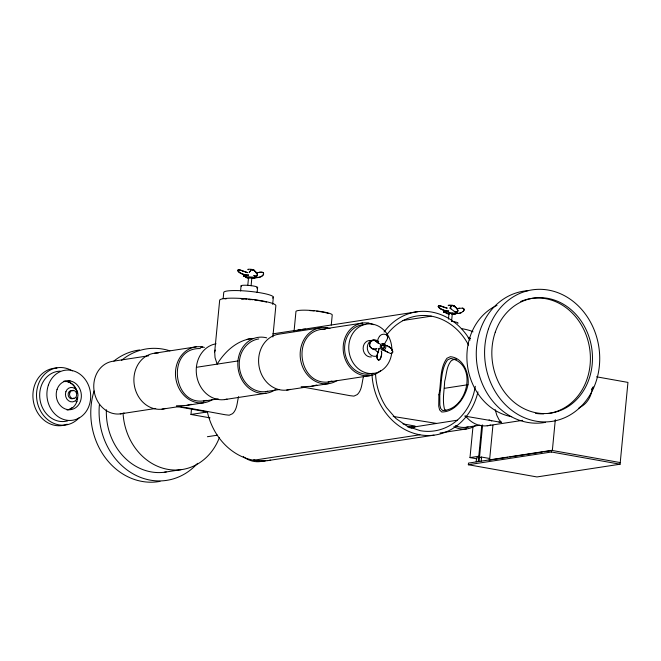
<?xml version="1.0" encoding="UTF-8"?>
<svg xmlns="http://www.w3.org/2000/svg" width="661" height="661" viewBox="0 0 661 661"><rect width="100%" height="100%" fill="white"/><g stroke="black" fill="none" stroke-linecap="round" stroke-linejoin="round"><path stroke-width="0.99" d="M378.695 359.939A5.205 2.355 -88.7 0 0 379.323 359.749A5.214 2.363 -88.7 0 0 379.753 359.394A6.288 2.851 -88.7 0 0 380.496 358.138A13.674 6.189 -88.7 0 0 380.695 357.609A13.385 6.065 -88.7 0 0 381.166 356.097L381.223 355.907A4.404 2 -88.7 0 0 381.496 354.015L381.521 353.437A3.578 1.619 -88.7 0 0 381.43 351.751L381.281 351.008L381.587 351.751A3.578 1.619 -88.7 0 1 381.678 353.437L381.653 354.015A4.404 2 -88.7 0 1 381.38 355.907L381.331 356.105A13.385 6.065 -88.7 0 1 380.876 357.56A13.674 6.189 -88.7 0 1 380.653 358.138A6.288 2.851 -88.7 0 1 379.918 359.402A5.214 2.363 -88.7 0 1 379.488 359.758A5.205 2.355 -88.7 0 1 378.86 359.939L378.695 359.939A5.594 2.528 -88.7 0 1 377.662 359.435A3.602 1.636 -88.7 0 1 377.043 358.064A3.123 1.413 -88.7 0 1 376.919 355.957A10.138 4.594 -88.7 0 1 377.58 353.313A14.873 6.734 -88.7 0 0 377.993 352.173L378.067 351.933A14.873 6.734 -88.7 0 0 378.48 350.446L378.993 348.372M445.869 410.531L444.523 409.225C442.168 400.095 444.283 390.651 444.671 381.347C446.654 374.399 446.349 366.252 451.405 360.6L454.611 359.13L456.454 359.336M210.016 417.859L190.963 414.464L191.55 408.391M253.37 338.399C237.82 339.564 224.963 351.28 217.163 364.128L215.032 357.634L214.693 351.883L219.659 300.342A28.233 4.024 5.5 0 1 247.85 298.962A28.233 4.024 5.5 0 1 275.868 305.663L272.853 336.994M223.162 298.607L223.749 292.468A24.911 3.553 5.5 0 1 251.866 291.6A24.911 3.553 5.5 0 1 272.481 298.012M240.579 290.972L241.075 285.858M247.784 285.461L248.569 277.281M251.089 285.775L251.874 277.595M257.112 292.534L257.608 287.419M272.663 304.333L273.348 297.169M294.062 331.169L295.938 311.736A18.268 2.603 5.5 0 1 322.238 311.728L326.17 312.479A18.268 2.603 5.5 0 1 332.243 314.851L331.26 325.08M448.455 319.106L449.042 312.967M451.562 321.461L452.347 313.281M596.544 376.811L627.95 382.405L620.076 464.212L536.939 476.945L468.343 464.733L468.5 463.097L551.629 450.364L620.233 462.576M476.928 458.841L469.996 457.602L472.995 426.444M476.184 461.915L476.581 457.825L478.663 457.511M478.267 461.601L481.762 425.279M479.101 461.469L482.621 424.916M481.175 461.155L481.572 457.065L489.644 458.503M488.867 459.973L489.578 460.106L492.949 425.155M468.343 464.733L551.472 452L551.629 450.364M555.314 419.661L552.348 450.496L544.251 451.736M238.621 396.608C236.969 402.409 237.332 409.151 232.631 413.646L229.227 415.215L225.31 414.769L176.429 405.813L186.468 405.424L203.596 402.805M363.509 376.506C361.774 382.636 362.211 389.767 357.328 394.551L353.924 396.121L350.016 395.675L301.135 386.726L311.166 386.338L328.294 383.711M67.092 410.076A14.534 12.534 81.3 0 0 76.907 401.533L77.692 397.897L76.709 398.046M378.86 359.939A5.594 2.528 -88.7 0 1 377.819 359.444A3.602 1.636 -88.7 0 1 377.208 358.064L377.167 357.907A3.123 1.413 -88.7 0 1 377.076 355.965A10.138 4.594 -88.7 0 1 377.737 353.313A14.873 6.734 -88.7 0 0 378.15 352.173L378.224 351.941A14.873 6.734 -88.7 0 0 378.637 350.454L379.15 348.38M214.693 351.883L215.288 350.033M248.321 275.075L247.916 275.199A3.578 1.272 22.3 0 1 247.487 275.257A3.602 1.281 22.3 0 1 246.727 275.216L246.256 275.158A4.404 1.562 22.3 0 1 244.504 274.769L244.297 274.695A13.385 4.751 22.3 0 1 242.678 274.125L242.612 274.1A13.674 4.858 22.3 0 1 241.984 273.861A6.288 2.231 22.3 0 1 240.191 272.985A5.214 1.851 22.3 0 1 239.439 272.497A5.205 1.851 22.3 0 1 238.588 271.795A5.594 1.983 22.3 0 1 237.811 270.68L237.877 270.523A3.602 1.281 22.3 0 1 238.241 269.919L238.324 269.886A3.123 1.107 22.3 0 1 239.712 269.886A10.138 3.602 22.3 0 1 242.471 270.746A14.873 5.28 22.3 0 0 243.81 271.25L244.074 271.349A14.873 5.28 22.3 0 0 245.677 271.878L246.735 272.373M237.811 270.68A3.602 1.281 22.3 0 1 238.175 270.076L238.241 269.919M238.588 271.795L238.654 271.638A5.594 1.983 22.3 0 1 237.877 270.523M239.712 269.886L239.646 270.043A10.138 3.602 22.3 0 1 241.901 270.713M239.439 272.497L239.497 272.34A5.205 1.851 22.3 0 1 238.654 271.638M240.191 272.985L240.257 272.828A5.214 1.851 22.3 0 1 239.505 272.34M242.157 270.803A10.138 3.602 22.3 0 1 242.413 270.894L242.471 270.746M241.984 273.861L242.05 273.704A6.288 2.231 22.3 0 1 240.257 272.828M244.297 274.695L244.562 274.612A4.404 1.562 22.3 0 0 246.322 275.001L246.727 275.216M242.413 270.894A14.873 5.28 22.3 0 0 243.744 271.407L244.008 271.497A14.873 5.28 22.3 0 0 245.611 272.035L245.677 271.878M247.916 275.199L248.387 274.918M438.276 306.597L438.342 306.44A3.602 1.281 22.3 0 1 438.706 305.836L438.648 305.985A3.602 1.281 22.3 0 0 438.276 306.597A5.594 1.983 22.3 0 0 439.061 307.712A5.205 1.851 22.3 0 0 439.904 308.406A5.214 1.851 22.3 0 0 440.656 308.894A6.288 2.231 22.3 0 0 442.449 309.769A13.674 4.858 22.3 0 0 443.077 310.017L443.143 310.042A13.385 4.751 22.3 0 0 444.762 310.612L444.969 310.678A4.404 1.562 22.3 0 0 446.72 311.075L447.191 311.124A3.578 1.272 22.3 0 0 448.381 311.116L448.786 310.992M439.061 307.712L439.119 307.555A5.594 1.983 22.3 0 1 438.342 306.44M438.648 305.985A3.123 1.107 22.3 0 1 440.11 305.952L440.176 305.795A10.138 3.602 22.3 0 1 442.944 306.654A14.873 5.28 22.3 0 0 444.275 307.167L444.539 307.258A14.873 5.28 22.3 0 0 446.142 307.786L447.257 308.133L446.084 307.943A14.873 5.28 22.3 0 1 445.811 307.861M439.904 308.406L439.97 308.249A5.205 1.851 22.3 0 1 439.119 307.555M440.656 308.894L440.722 308.745A5.214 1.851 22.3 0 1 439.97 308.257M441.862 306.456A10.138 3.602 22.3 0 1 442.878 306.811L442.944 306.654M442.449 309.769L442.515 309.612A6.288 2.231 22.3 0 1 440.722 308.745M444.762 310.612L445.027 310.521A4.404 1.562 22.3 0 0 446.786 310.918L447.249 310.967A3.578 1.272 22.3 0 0 448.447 310.959L448.381 311.116M384.396 344.637L384.842 343.505A14.873 14.682 -20.4 0 1 385.586 341.968L385.727 341.72A14.873 14.682 -20.4 0 1 386.495 340.531A10.138 10.006 -20.4 0 0 387.643 337.804A3.123 3.082 -20.4 0 0 387.222 335.928L387.123 335.763A3.602 3.561 -20.4 0 0 385.611 334.524A5.594 5.519 -20.4 0 0 383.281 334.251A5.205 5.139 -20.4 0 0 381.918 334.549A5.214 5.148 -20.4 0 0 381.017 334.978A6.288 6.205 -20.4 0 0 379.538 336.35L379.53 336.325A13.674 13.501 -20.4 0 0 379.15 336.879L379.125 336.961A13.385 13.212 -20.4 0 0 378.299 338.473L378.199 338.672A4.404 4.354 -20.4 0 0 377.811 340.555L377.836 341.15A3.602 3.553 -20.4 0 0 377.952 342.109A3.578 3.536 -20.4 0 0 378.216 342.762L378.629 343.497M385.016 345.339L385.495 345.364A4.404 2.826 37.8 0 1 387.214 345.819L387.412 345.91A13.385 8.585 37.8 0 1 388.916 346.686A13.674 8.775 37.8 0 1 389.544 347.066A6.288 4.032 37.8 0 1 391.114 348.347A5.214 3.346 37.8 0 1 392.337 350.198A5.594 3.586 37.8 0 1 392.717 352.032L392.634 352.139A5.594 3.586 37.8 0 0 392.254 350.305A5.205 3.338 37.8 0 0 391.634 349.206L391.717 349.091M250.37 270.969A14.873 5.742 36.8 0 0 250.569 270.432L250.668 270.299A10.138 3.916 36.8 0 1 251.502 269.498A3.123 1.206 36.8 0 1 252.833 269.754L252.989 269.82A3.602 1.396 36.8 0 1 254.625 270.82A5.594 2.157 36.8 0 1 256.253 272.398A5.205 2.008 36.8 0 1 256.931 273.324A5.214 2.016 36.8 0 1 257.253 273.935A6.288 2.429 36.8 0 1 257.393 274.951A13.674 5.28 36.8 0 1 257.311 275.216A13.385 5.172 36.8 0 1 256.955 275.819L256.856 275.951A13.385 5.172 36.8 0 0 257.203 275.373L257.212 275.348A13.674 5.28 36.8 0 0 257.294 275.083L257.393 274.951M250.007 271.456L249.247 272.216L250.007 271.456A14.873 5.742 36.8 0 0 250.42 270.936M250.569 270.432A10.138 3.916 36.8 0 1 251.403 269.63L251.502 269.498M251.403 269.63A3.123 1.206 36.8 0 1 252.89 269.952L252.989 269.82M257.294 275.083A6.288 2.429 36.8 0 0 257.154 274.067A5.214 2.016 36.8 0 0 256.832 273.456A5.205 2.008 36.8 0 0 256.154 272.53A5.594 2.157 36.8 0 0 254.526 270.952L254.625 270.82M254.551 275.926L253.799 275.786L254.551 275.926A3.602 1.388 36.8 0 0 255.724 276.166L256.055 276.166A4.404 1.702 36.8 0 0 256.906 275.885M254.444 276.05A3.602 1.388 36.8 0 0 255.625 276.298L255.724 276.166M255.625 276.298L256.055 276.166M450.843 306.886A14.873 5.742 36.8 0 0 451.033 306.349L451.133 306.217A10.138 3.916 36.8 0 1 451.975 305.407A3.123 1.206 36.8 0 1 453.297 305.663L453.454 305.737A3.602 1.396 36.8 0 1 455.099 306.737A5.594 2.157 36.8 0 1 456.726 308.315A5.205 2.008 36.8 0 1 457.395 309.232A5.214 2.016 36.8 0 1 457.718 309.852A6.288 2.429 36.8 0 1 457.858 310.868A13.674 5.28 36.8 0 1 457.776 311.124L457.767 311.149A13.385 5.172 36.8 0 1 457.42 311.728L457.321 311.868A13.385 5.172 36.8 0 0 457.668 311.281L457.676 311.257A13.674 5.28 36.8 0 0 457.759 311L457.858 310.868M450.885 306.853A14.873 5.742 36.8 0 1 450.472 307.373L450.372 307.505A14.873 5.742 36.8 0 0 450.785 306.985L450.942 306.754A14.873 5.742 36.8 0 0 451.133 306.217M451.033 306.349A10.138 3.916 36.8 0 1 451.876 305.539L451.975 305.407M450.472 307.373L449.711 308.125L451.058 308.778M450.967 305.696L449.777 305.522L451.851 305.489A3.123 1.206 36.8 0 1 453.355 305.869L453.454 305.737M457.759 311A6.288 2.429 36.8 0 0 457.619 309.984A5.214 2.016 36.8 0 0 457.296 309.365A5.205 2.008 36.8 0 0 456.627 308.447A5.594 2.157 36.8 0 0 454.999 306.869L455.099 306.737M450.959 308.91L455.016 311.835A3.602 1.388 36.8 0 0 456.189 312.075L456.52 312.083A4.404 1.702 36.8 0 0 457.371 311.802M454.264 311.703L455.016 311.835M454.917 311.967A3.578 1.38 36.8 0 0 455.446 312.132A3.602 1.388 36.8 0 0 456.09 312.207L456.189 312.075M456.09 312.207L456.52 312.083M384.933 345.447L385.495 345.364M383.76 350.363L384.9 350.71A14.873 9.543 37.8 0 1 386.404 351.412L386.652 351.545A14.873 9.543 37.8 0 1 387.867 352.255A10.138 6.503 37.8 0 0 390.486 353.379L390.403 353.486A3.123 2 37.8 0 0 391.99 353.23L392.072 353.123A3.602 2.313 37.8 0 0 392.717 352.032M387.412 345.91L387.131 345.934A4.404 2.826 37.8 0 0 385.413 345.48M382.769 349.95L384.9 350.71M388.891 346.835L388.833 346.802A13.674 8.775 37.8 0 1 389.461 347.174L389.544 347.066M387.867 352.255L387.784 352.363A14.873 9.543 37.8 0 0 386.561 351.652L386.313 351.528A14.873 9.543 37.8 0 0 384.818 350.817M391.634 349.206A5.214 3.346 37.8 0 0 391.031 348.454L391.114 348.347M591.859 389.18A3.123 2 37.8 0 0 592.496 388.916A3.602 2.313 37.8 0 0 593.14 387.825L593.223 387.718A5.594 3.586 37.8 0 0 593.173 386.974M592.496 388.916L592.578 388.808A3.602 2.313 37.8 0 0 593.223 387.718M457.42 311.736L457.272 311.934A4.404 1.702 36.8 0 1 456.421 312.215M294.104 330.74L417.636 311.686M370.639 347.397A6.288 5.024 -37.4 0 1 369.813 346A5.214 4.164 -37.4 0 1 369.681 345.182A5.205 4.156 -37.4 0 1 369.788 343.968A5.594 4.462 -37.4 0 1 370.714 341.935A3.602 2.875 -37.4 0 1 372.25 340.704L372.424 340.622A3.123 2.495 -37.4 0 1 374.233 340.39A10.138 8.097 -37.4 0 1 376.365 341.588A14.873 11.873 -37.4 0 0 377.224 342.348L377.406 342.489A14.873 11.873 -37.4 0 0 378.588 343.249L378.522 343.166A14.873 11.873 -37.4 0 1 377.34 342.406L377.158 342.266A14.873 11.873 -37.4 0 1 376.299 341.497A10.138 8.097 -37.4 0 0 374.167 340.308A3.123 2.495 -37.4 0 0 372.184 340.613A3.602 2.875 -37.4 0 0 370.647 341.853A5.594 4.462 -37.4 0 0 369.722 343.877A5.205 4.156 -37.4 0 0 369.615 345.092A5.214 4.164 -37.4 0 0 369.747 345.918A6.288 5.024 -37.4 0 0 370.573 347.314L370.639 347.397A13.674 10.915 -37.4 0 0 371.036 347.769A13.385 10.692 -37.4 0 0 372.135 348.545L372.35 348.735A4.404 3.52 -37.4 0 0 373.969 349.206L374.481 349.231L373.903 349.115A4.404 3.52 -37.4 0 1 372.292 348.653M376.002 348.917L376.82 348.702L376.002 348.917A3.578 2.859 -37.4 0 1 374.423 349.14M258.757 338.928C250.304 340.159 243.62 346.686 240.811 354.56A26.572 22.912 81.3 0 0 244.934 381.818A26.572 22.912 81.3 0 0 267.688 391.262M362.674 323.022L321.114 329.385C291.41 334.053 298.334 385.008 328.079 382.066L369.648 375.704M200.415 348.587C165.316 347.314 172.686 408.754 206.257 400.343M328.079 382.066L331.921 380.976M246.917 339.448L250.982 338.506M252.395 270.019L250.957 269.531M251.618 277.901L248.553 277.488L254.386 278.388M451.827 313.835C453.487 313.397 447.671 312.917 449.629 313.636M186.468 405.424L191.236 404.301M311.166 386.338L316.892 384.983M246.256 275.984A3.578 0.529 -23.5 0 1 245.033 276.331L244.686 276.405A4.404 0.653 -23.5 0 1 243.859 276.48L243.744 276.298A4.404 0.653 -23.5 0 0 244.62 276.248L244.958 276.174A3.578 0.529 -23.5 0 0 246.189 275.819M446.489 311.975A3.578 0.529 -23.5 0 1 445.497 312.248L445.15 312.322A4.404 0.653 -23.5 0 1 444.324 312.389L444.209 312.207A4.404 0.653 -23.5 0 0 445.084 312.157L445.423 312.083A3.578 0.529 -23.5 0 0 446.539 311.777M297.937 330.07L300.598 329.616M410.357 427.551L457.272 420.214M247.759 278.017L249.288 277.785M251.023 277.521L252.634 277.273M272.803 333.855L294.244 330.574M154.624 353.197L196.193 346.827M320.891 327.74L279.322 334.102A28.233 24.35 81.3 0 0 259.211 367.194A28.233 24.35 81.3 0 0 290.286 389.312M200.589 347.306L202.572 347M325.295 328.211L327.269 327.906M148.758 355.767L113.279 361.203A26.572 22.912 81.3 0 0 94.407 392.675A26.572 22.912 81.3 0 0 124.144 412.993M366.657 323.493L368.681 323.179M402.4 320.577L431.311 316.156M451.488 313.43L453.099 313.182M65.571 381.637L70.173 380.934M196.383 367.309L237.952 360.947M76.701 398.112L77.676 397.963M75.932 401.681L76.907 401.533M120.244 413.885L155.723 408.457M203.373 401.161L218.221 398.889M265.73 391.609L279.586 389.494M162.028 409.167L179.156 406.548M224.376 399.624L265.945 393.262M286.725 390.081L303.853 387.453M190.963 414.464L207.67 411.91M444.341 388.329L467.988 384.71M207.405 436.723L217.502 435.178M407.911 427.13L415.001 426.039L403.02 423.908M409.87 427.865L414.901 427.097L411.142 428.031M164.275 472.251L180.899 469.707M466.203 427.303L480.06 425.18M253.626 460.238L419.892 434.781M440.061 432.988L466.418 428.948M487.198 425.767L522.686 420.338M267.697 460.618L433.963 435.161M469.996 457.602L478.969 456.23M481.572 457.065L479.489 457.379L481.505 457.743M489.578 460.106L507.805 457.313M509.829 457.007L525.016 454.677M527.04 454.371L542.227 452.041M458.569 313.306L458.503 313.314A13.385 7.94 -14.1 0 1 456.809 313.488L456.594 313.504M458.536 313.454L458.602 313.446A13.674 8.114 -14.1 0 0 459.263 313.347A6.288 3.735 -14.1 0 0 461.196 312.76L461.163 312.62A5.214 3.09 -14.1 0 0 461.998 312.174A5.205 3.09 -14.1 0 0 462.989 311.438A5.594 3.322 -14.1 0 0 464.014 309.984A3.602 2.14 -14.1 0 0 463.815 308.836L463.749 308.745A3.123 1.851 -14.1 0 0 462.427 308.092L462.46 308.233A3.123 1.851 -14.1 0 1 463.848 308.976A3.602 2.14 -14.1 0 1 464.047 310.125A5.594 3.322 -14.1 0 1 463.022 311.579L462.989 311.438M263.351 272.919L263.384 273.059A3.123 1.851 -14.1 0 0 261.996 272.315A10.138 6.015 -14.1 0 0 259.137 272.415L259.104 272.274A10.138 6.015 -14.1 0 1 261.954 272.175A3.123 1.851 -14.1 0 1 263.276 272.819L263.351 272.919A3.602 2.14 -14.1 0 1 263.549 274.075A5.594 3.322 -14.1 0 1 262.524 275.521A5.205 3.09 -14.1 0 1 261.541 276.265A5.214 3.09 -14.1 0 1 260.69 276.711A6.288 3.735 -14.1 0 1 258.757 277.29A13.674 8.114 -14.1 0 1 258.096 277.397L258.03 277.405A13.385 7.94 -14.1 0 1 256.344 277.57L256.129 277.587A4.404 2.611 -14.1 0 1 254.906 277.529M263.549 274.075L263.582 274.216A5.594 3.322 -14.1 0 1 262.557 275.662A5.205 3.09 -14.1 0 1 261.574 276.405A5.214 3.09 -14.1 0 1 260.731 276.843A6.288 3.735 -14.1 0 1 258.798 277.43A13.674 8.114 -14.1 0 1 258.137 277.537L258.071 277.546A13.385 7.94 -14.1 0 1 256.377 277.711L256.162 277.727A4.404 2.611 -14.1 0 1 254.749 277.637M302.631 329.294L305.564 329.128M63.382 381.38C70.587 380.653 76.279 386.578 77.403 393.229M321.114 329.385L325.113 329.492M382.826 343.555L384.256 343.96A3.239 2.793 81.3 0 1 385.751 347.57A3.239 2.793 81.3 0 1 383.173 350.016L382.446 349.917A3.239 2.793 81.3 0 1 380.207 346.843L380.496 345.216A3.239 2.793 81.3 0 1 382.826 343.555L384.256 343.96M498.931 422.123L501.608 422.412L499.063 419.785L496.882 415.447L495.205 409.68M464.658 416.083L501.608 422.412M451.851 305.489L452.851 305.696M393.196 416.471L436.483 423.395M452.083 313.81L454.851 314.305M551.472 452L620.076 464.212M176.47 406.457L204.72 411.489A14.121 6.858 -79.9 0 0 206.505 411.687M245.611 272.035L247.776 272.696M489.049 419.917L491.751 420.908M378.522 343.166L380.191 344.092M372.135 348.554L372.201 348.636A13.385 10.692 -37.4 0 1 371.069 347.802L370.97 347.678A13.674 10.915 -37.4 0 1 370.573 347.314M445.952 310.356A5.594 0.826 -23.5 0 0 445.382 310.678L445.456 310.844M445.382 310.678A5.205 0.768 -23.5 0 0 444.572 311.199L444.646 311.356A5.214 0.768 -23.5 0 0 444.233 311.678A6.288 0.934 -23.5 0 0 443.952 312.116A13.674 2.024 -23.5 0 0 444.002 312.207A13.385 1.983 -23.5 0 0 444.283 312.372M444.572 311.199A5.214 0.768 -23.5 0 0 444.167 311.513L444.233 311.678M444.167 311.513A6.288 0.934 -23.5 0 0 443.886 311.951L443.952 312.116M245.198 274.604A5.594 0.826 -23.5 0 0 244.917 274.769L244.991 274.926M244.107 275.282A5.214 0.768 -23.5 0 0 243.694 275.604L243.769 275.761A6.288 0.934 -23.5 0 0 243.488 276.207A13.674 2.024 -23.5 0 0 243.537 276.29A13.385 1.983 -23.5 0 0 243.818 276.463M243.694 275.604A6.288 0.934 -23.5 0 0 243.422 276.042L243.488 276.207M387.123 335.763L387.131 335.788A3.123 3.082 -20.4 0 1 387.652 337.829L387.652 337.829M462.46 308.233A10.138 6.015 -14.1 0 0 459.602 308.332L459.569 308.191A14.873 8.824 -14.1 0 1 458.164 308.39L457.883 308.423A14.873 8.824 -14.1 0 1 456.495 308.522M459.263 313.347L459.23 313.207A6.288 3.735 -14.1 0 0 461.163 312.62M456.809 313.488L456.627 313.645A4.404 2.611 -14.1 0 1 455.032 313.504M477.944 391.874A62.283 53.706 81.3 0 1 420.33 434.864A62.283 53.706 81.3 0 1 371.961 374.019M384.058 332.012A62.283 53.706 81.3 0 1 469.979 340.126M475.317 386.288A58.127 50.129 81.3 0 1 420.28 430.691L407.523 426.436L396.013 418.57L386.528 407.622A58.127 50.129 81.3 0 1 375.531 373.597M386.966 334.615A58.127 50.129 81.3 0 1 468.608 345.182M270.655 460.155A62.283 53.706 81.3 0 1 207.29 411.555M468.162 426.956A26.572 22.912 81.3 0 1 455.297 425.643M581.019 406.441A26.572 22.912 81.3 0 1 578.557 408.3M475.771 425.403A28.233 24.35 81.3 0 1 453.843 426.709M468.178 337.721A28.233 4.024 5.5 0 1 470.136 338.225M468.847 338.25A26.572 3.792 5.5 0 1 470.475 338.729M490.759 425.006A28.233 24.35 81.3 0 1 465.617 416.042M380.546 370.755A26.572 22.912 81.3 0 1 343.505 352.776A26.572 22.912 81.3 0 1 373.581 324.683M373.085 373.217A24.911 21.483 81.3 0 1 344.918 352.569A24.911 21.483 81.3 0 1 365.707 324.526M336.862 380.678A28.233 24.35 81.3 0 1 300.433 358.749A28.233 24.35 81.3 0 1 329.971 328.567M275.298 389.717A28.233 24.35 81.3 0 1 238.241 369.342A28.233 24.35 81.3 0 1 266.722 337.854M227.054 399.112A28.233 24.35 81.3 0 1 196.862 376.737A28.233 24.35 81.3 0 1 216.081 343.778M224.897 298.929A26.572 3.792 5.5 0 1 226.409 298.739M241.001 298.681A26.572 3.792 5.5 0 1 246.867 299.111M248.833 299.301A26.572 3.792 5.5 0 1 252.775 299.739M254.692 299.978A26.572 3.792 5.5 0 1 266.532 302.085M165.589 408.407A28.233 24.35 81.3 0 1 134.166 384.206A28.233 24.35 81.3 0 1 158.268 353.057M212.164 399.773A28.233 24.35 81.3 0 1 175.809 378.365A28.233 24.35 81.3 0 1 204.373 347.397M241.422 298.954A24.911 3.553 5.5 0 1 243.223 299.061M248.767 299.532A24.911 3.553 5.5 0 1 250.618 299.722M250.668 270.299A14.873 5.742 36.8 0 1 250.469 270.836L250.321 271.068A14.873 5.742 36.8 0 1 249.908 271.588M243.769 275.761A5.214 0.768 -23.5 0 1 244.173 275.447L244.107 275.282A5.205 0.768 -23.5 0 1 244.917 274.769M243.744 276.298A13.385 1.983 -23.5 0 1 243.471 276.141A13.674 2.024 -23.5 0 1 243.422 276.042M248.924 278.198A4.867 0.694 5.5 0 1 246.239 276.868A4.867 0.694 5.5 0 1 254.171 277.62A4.867 0.694 5.5 0 1 251.436 278.438M253.427 270.299A3.239 0.463 5.5 0 0 253.031 269.605L252.32 269.473A3.239 0.463 5.5 0 0 248.486 269.234L247.784 269.391A3.239 0.463 5.5 0 0 248.313 269.787M238.175 270.076A3.123 1.107 22.3 0 1 239.48 270.01M247.982 275.042A3.578 1.272 22.3 0 1 246.793 275.059M259.137 272.415A14.873 8.824 -14.1 0 1 257.732 272.621L257.451 272.654A14.873 8.824 -14.1 0 1 255.79 272.762M244.355 274.538A13.385 4.751 22.3 0 1 242.736 273.968L242.678 273.951A13.674 4.858 22.3 0 1 242.05 273.704M256.807 276.017A4.404 1.702 36.8 0 1 255.956 276.298M252.89 269.952A3.602 1.396 36.8 0 1 254.526 270.952M444.209 312.207A13.385 1.983 -23.5 0 1 443.936 312.05A13.674 2.024 -23.5 0 1 443.886 311.951M449.397 314.107A4.867 0.694 5.5 0 1 446.704 312.785A4.867 0.694 5.5 0 1 454.644 313.537A4.867 0.694 5.5 0 1 451.901 314.347M453.892 306.208A3.239 0.463 5.5 0 0 453.496 305.522L452.785 305.39A3.239 0.463 5.5 0 0 448.951 305.151L448.249 305.299A3.239 0.463 5.5 0 0 448.778 305.696M438.797 305.803A3.123 1.107 22.3 0 1 440.176 305.795M459.602 308.332A14.873 8.824 -14.1 0 1 458.197 308.53L457.924 308.563A14.873 8.824 -14.1 0 1 456.528 308.662M445.283 307.687A14.873 5.28 22.3 0 1 444.481 307.415L444.209 307.315A14.873 5.28 22.3 0 1 443.944 307.216M443.407 307.018A14.873 5.28 22.3 0 1 442.878 306.811M444.82 310.455A13.385 4.751 22.3 0 1 443.2 309.885A13.674 4.858 22.3 0 1 442.515 309.612M453.355 305.869A3.602 1.396 36.8 0 1 454.999 306.869M444.646 311.356A5.205 0.768 -23.5 0 1 445.2 310.992M440.11 305.952A10.138 3.602 22.3 0 1 441.614 306.374M593.082 387.082A5.594 3.586 37.8 0 1 593.14 387.825M592.471 388.883A3.123 2 37.8 0 1 591.942 389.073M378.538 352.189A4.867 4.197 81.3 0 1 375.142 349.148M389.461 347.174A6.288 4.032 37.8 0 1 391.031 348.454M378.224 342.795A3.578 3.536 -20.4 0 1 377.968 342.142M264.896 460.486A28.927 24.944 81.3 0 1 243.281 456.644M265.796 460.7A28.927 24.944 81.3 0 1 253.75 459.858M67.158 424.18A28.927 24.944 81.3 0 1 33.438 401.615A28.927 24.944 81.3 0 1 56.945 368.07M67.67 420.859A25.283 21.805 81.3 0 1 39.999 399.616A25.283 21.805 81.3 0 1 60.143 371.151M79.312 417.595A28.927 24.944 81.3 0 1 45.989 418.132A28.927 24.944 81.3 0 1 40.321 380.001A28.927 24.944 81.3 0 1 72.363 370.92M64.092 381.199A14.534 12.534 81.3 0 1 77.469 393.188M73.974 398.013A4.156 3.578 81.3 0 1 68.174 395.113A4.156 3.578 81.3 0 1 73.032 390.882M72.074 407.523A14.534 12.534 81.3 0 1 69.265 409.333M241.348 286.188A8.304 1.182 5.5 0 1 250.445 285.569A8.304 1.182 5.5 0 1 256.485 287.915M461.494 328.6A24.911 3.553 5.5 0 1 473.003 331.863M451.975 321.386A8.304 1.182 5.5 0 1 457.792 323.394M592.231 388.23A24.911 21.483 81.3 0 1 579.466 407.581M371.408 356.957A8.304 7.164 81.3 0 1 363.129 348.529A8.304 7.164 81.3 0 1 371.102 340.547M391.758 352.544A24.911 21.483 81.3 0 1 357.989 368.45A24.911 21.483 81.3 0 1 360.675 326.038A24.911 21.483 81.3 0 1 391.874 350.702M377.365 355.808A8.304 7.164 81.3 0 1 367.326 346.818A8.304 7.164 81.3 0 1 378.728 341.638M375.374 349.429A1.661 1.429 81.3 0 1 373.159 348.686M309.869 310.596A16.608 2.371 5.5 0 1 314.149 310.926M316.735 311.199A16.608 2.371 5.5 0 1 328.434 313.463M543.681 413.86A58.127 50.129 81.3 0 1 535.559 413.365M520.761 301.474A58.127 50.129 81.3 0 1 588.538 342.803A58.127 50.129 81.3 0 1 547.696 413.555M545.507 422.346A66.505 57.35 81.3 0 1 476.928 363.996A66.505 57.35 81.3 0 1 528.098 290.675M511.697 416.694A58.127 50.129 81.3 0 1 467.467 365.649A58.127 50.129 81.3 0 1 496.981 305.382M166.258 471.962A58.127 50.129 81.3 0 1 106.371 409.729M197.548 463.344A66.505 57.35 81.3 0 1 131.853 473.144A66.505 57.35 81.3 0 1 99.423 404.441M121.434 360.427A66.505 57.35 81.3 0 1 169.885 350.842M160.003 481.373A66.505 57.35 81.3 0 1 104.934 457.205A66.505 57.35 81.3 0 1 94.085 390.973M113.915 361.046A66.505 57.35 81.3 0 1 139.62 349.975M219.46 437.458A58.127 50.129 81.3 0 1 164.672 468.69A58.127 50.129 81.3 0 1 123.062 413.274M438.896 394.799L438.722 406.242L439.623 409.927L441.763 412.01C455.991 411.977 466.046 396.451 468.203 383.496C468.839 372.333 462.882 357.708 450.339 356.7L446.935 358.27C439.358 368.631 441.441 382.727 438.896 394.799M439.788 394.262L439.846 405.069L440.689 408.539L442.705 410.498C467.608 410.035 478.341 363.922 450.777 358.444L447.571 359.923C440.49 369.689 441.986 382.843 439.788 394.262M382.95 344.951L382.785 345.149A1.653 1.421 81.3 0 0 381.851 345.753L381.67 346.116A1.653 1.421 81.3 0 0 382.479 348.289A1.653 1.421 81.3 0 0 384.338 347.455L384.421 347.042A1.653 1.421 81.3 0 0 383.52 345.282L382.95 344.951M48.393 385.066A25.283 21.805 81.3 0 0 72.107 420.322A25.283 21.805 81.3 0 0 85.872 380.372A25.283 21.805 81.3 0 0 48.393 385.066M57.069 389.395A14.534 12.534 81.3 0 0 70.694 409.655A14.534 12.534 81.3 0 0 78.609 386.702A14.534 12.534 81.3 0 0 57.069 389.395M65.869 391.742A7.263 6.263 81.3 0 0 72.677 401.871A7.263 6.263 81.3 0 0 76.635 390.395A7.263 6.263 81.3 0 0 65.869 391.742M69.769 392.783A4.156 3.578 81.3 0 0 73.66 398.575A4.156 3.578 81.3 0 0 75.924 392.014A4.156 3.578 81.3 0 0 69.769 392.783M381.447 346.149A1.661 1.429 81.3 0 0 383.008 348.463A1.661 1.429 81.3 0 0 383.909 345.835A1.661 1.429 81.3 0 0 381.447 346.149M488.512 328.806A66.505 57.35 81.3 0 0 550.869 421.536A66.505 57.35 81.3 0 0 587.075 316.479A66.505 57.35 81.3 0 0 488.512 328.806M495.263 332.186A58.127 50.129 81.3 0 0 549.77 413.232A58.127 50.129 81.3 0 0 581.424 321.411A58.127 50.129 81.3 0 0 495.263 332.186"/></g></svg>
